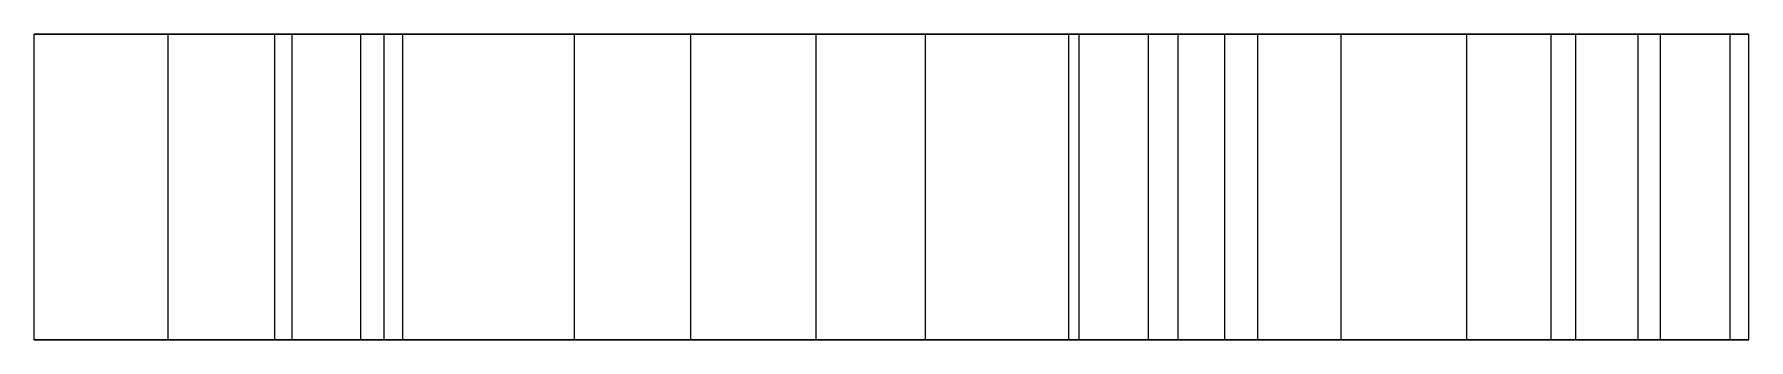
# Model space of a CAD drawing. Header units: millimetres. Extents: x 8.2 to 62.6, y 389.2 to 443.4.
# Drawn here: x 31.5957 to 31.8814, y 392.669 to 392.72 of the extents above; entities that cross this region are included whole.
import ezdxf

# ---------------------------------------------------------------- set-up
doc = ezdxf.new("R2010")
doc.units = ezdxf.units.MM
doc.layers.add('Feature', color=7, linetype='CONTINUOUS')

msp = doc.modelspace()

# ---------------------------------------------------------------- linework, layer by layer
at = {"layer": 'Feature'}
for p, q in [((31.5957, 392.669, -65.1836), (31.5957, 392.72, -65.1836)), ((31.5957, 392.72, -65.1836), (31.5957, 392.72, -65.1652)), ((31.5957, 392.669, -65.1652), (31.5957, 392.72, -65.1652)), ((31.5957, 392.669, -65.1836), (31.5957, 392.72, -65.1836)), ((31.5957, 392.669, -65.1652), (31.5957, 392.72, -65.1652)), ((31.5957, 392.72, -65.1836), (31.5957, 392.72, -65.1652)), ((31.618, 392.72, -65.5172), (31.618, 392.72, -65.4988)), ((31.618, 392.669, -65.4988), (31.618, 392.72, -65.4988)), ((31.618, 392.669, -65.5172), (31.618, 392.72, -65.5172)), ((31.618, 392.669, -65.4988), (31.618, 392.72, -65.4988)), ((31.618, 392.669, -65.5172), (31.618, 392.72, -65.5172)), ((31.618, 392.72, -65.5172), (31.618, 392.72, -65.4988)), ((31.6358, 392.669, -65.4186), (31.6358, 392.72, -65.4186)), ((31.654, 392.72, -65.4186), (31.6358, 392.72, -65.4186)), ((31.6358, 392.669, -65.4186), (31.6358, 392.72, -65.4186)), ((31.654, 392.72, -65.4186), (31.6358, 392.72, -65.4186)), ((31.6387, 392.669, -65.6839), (31.6387, 392.72, -65.6839)), ((31.6387, 392.669, -65.6839), (31.6387, 392.72, -65.6839)), ((31.6501, 392.669, -65.5127), (31.6501, 392.72, -65.5127)), ((31.6501, 392.669, -65.5127), (31.6501, 392.72, -65.5127)), ((31.654, 392.669, -65.4186), (31.654, 392.72, -65.4186)), ((31.654, 392.669, -65.4186), (31.654, 392.72, -65.4186)), ((31.6571, 392.72, -65.543), (31.6571, 392.72, -65.6663)), ((31.6571, 392.669, -65.6663), (31.6571, 392.72, -65.6663)), ((31.6571, 392.669, -65.543), (31.6571, 392.72, -65.543)), ((31.6571, 392.669, -65.6663), (31.6571, 392.72, -65.6663)), ((31.6571, 392.669, -65.543), (31.6571, 392.72, -65.543)), ((31.6571, 392.72, -65.543), (31.6571, 392.72, -65.6663)), ((31.6857, 392.72, -65.4002), (31.7051, 392.72, -65.4002)), ((31.6857, 392.669, -65.4002), (31.6857, 392.72, -65.4002)), ((31.726, 392.72, -65.3254), (31.6857, 392.72, -65.3254)), ((31.6857, 392.669, -65.3254), (31.6857, 392.72, -65.3254)), ((31.6857, 392.72, -65.3254), (31.6857, 392.72, -65.3076)), ((31.6857, 392.669, -65.3076), (31.6857, 392.72, -65.3076)), ((31.6857, 392.669, -65.3254), (31.6857, 392.72, -65.3254)), ((31.6857, 392.72, -65.3076), (31.726, 392.72, -65.3076)), ((31.6857, 392.669, -65.3076), (31.6857, 392.72, -65.3076)), ((31.6857, 392.669, -65.4186), (31.6857, 392.72, -65.4186)), ((31.6857, 392.72, -65.4186), (31.6857, 392.72, -65.4002)), ((31.6857, 392.669, -65.4002), (31.6857, 392.72, -65.4002)), ((31.6857, 392.669, -65.4186), (31.6857, 392.72, -65.4186)), ((31.6857, 392.72, -65.4002), (31.7051, 392.72, -65.4002)), ((31.6857, 392.72, -65.4186), (31.6857, 392.72, -65.4002)), ((31.6857, 392.72, -65.3076), (31.726, 392.72, -65.3076)), ((31.6857, 392.72, -65.3254), (31.6857, 392.72, -65.3076)), ((31.726, 392.72, -65.3254), (31.6857, 392.72, -65.3254)), ((31.7051, 392.669, -65.4002), (31.7051, 392.72, -65.4002)), ((31.7051, 392.669, -65.4002), (31.7051, 392.72, -65.4002)), ((31.726, 392.669, -65.3254), (31.726, 392.72, -65.3254)), ((31.726, 392.669, -65.3254), (31.726, 392.72, -65.3254)), ((31.726, 392.669, -65.3076), (31.726, 392.72, -65.3076)), ((31.726, 392.72, -65.3076), (31.726, 392.72, -65.1652)), ((31.726, 392.669, -65.1652), (31.726, 392.72, -65.1652)), ((31.726, 392.669, -65.3076), (31.726, 392.72, -65.3076)), ((31.726, 392.72, -65.1652), (31.7442, 392.72, -65.1652)), ((31.726, 392.669, -65.1652), (31.726, 392.72, -65.1652)), ((31.726, 392.72, -65.1652), (31.7442, 392.72, -65.1652)), ((31.726, 392.72, -65.3076), (31.726, 392.72, -65.1652)), ((31.7442, 392.669, -65.1652), (31.7442, 392.72, -65.1652)), ((31.7442, 392.72, -65.1652), (31.7442, 392.72, -65.3076)), ((31.7442, 392.669, -65.3076), (31.7442, 392.72, -65.3076)), ((31.7442, 392.669, -65.1652), (31.7442, 392.72, -65.1652)), ((31.7442, 392.72, -65.3076), (31.7698, 392.72, -65.3076)), ((31.7442, 392.669, -65.3076), (31.7442, 392.72, -65.3076)), ((31.7698, 392.72, -65.3254), (31.7442, 392.72, -65.3254)), ((31.7442, 392.669, -65.3254), (31.7442, 392.72, -65.3254)), ((31.7442, 392.669, -65.3254), (31.7442, 392.72, -65.3254)), ((31.7698, 392.72, -65.3254), (31.7442, 392.72, -65.3254)), ((31.7442, 392.72, -65.3076), (31.7698, 392.72, -65.3076)), ((31.7442, 392.72, -65.1652), (31.7442, 392.72, -65.3076)), ((31.7681, 392.669, -65.8319), (31.7681, 392.72, -65.8319)), ((31.7681, 392.72, -65.8319), (31.7863, 392.72, -65.8319)), ((31.7681, 392.669, -65.8319), (31.7681, 392.72, -65.8319)), ((31.7681, 392.72, -65.8319), (31.7863, 392.72, -65.8319)), ((31.7698, 392.669, -65.3076), (31.7698, 392.72, -65.3076)), ((31.7698, 392.72, -65.3076), (31.7698, 392.72, -65.3254)), ((31.7698, 392.669, -65.3254), (31.7698, 392.72, -65.3254)), ((31.7698, 392.669, -65.3076), (31.7698, 392.72, -65.3076)), ((31.7698, 392.669, -65.3254), (31.7698, 392.72, -65.3254)), ((31.7698, 392.72, -65.3076), (31.7698, 392.72, -65.3254)), ((31.7814, 392.669, -65.4988), (31.7814, 392.72, -65.4988)), ((31.7814, 392.72, -65.4988), (31.7996, 392.72, -65.4988)), ((31.7814, 392.669, -65.4988), (31.7814, 392.72, -65.4988)), ((31.7814, 392.72, -65.4988), (31.7996, 392.72, -65.4988)), ((31.7863, 392.669, -65.8319), (31.7863, 392.72, -65.8319)), ((31.7863, 392.669, -65.8319), (31.7863, 392.72, -65.8319)), ((31.7941, 392.72, -65.4002), (31.8135, 392.72, -65.4002)), ((31.7941, 392.669, -65.4002), (31.7941, 392.72, -65.4002)), ((31.8344, 392.72, -65.3254), (31.7941, 392.72, -65.3254)), ((31.7941, 392.669, -65.3254), (31.7941, 392.72, -65.3254)), ((31.7941, 392.72, -65.3254), (31.7941, 392.72, -65.3076)), ((31.7941, 392.669, -65.3076), (31.7941, 392.72, -65.3076)), ((31.7941, 392.669, -65.3254), (31.7941, 392.72, -65.3254)), ((31.7941, 392.72, -65.3076), (31.8344, 392.72, -65.3076)), ((31.7941, 392.669, -65.3076), (31.7941, 392.72, -65.3076)), ((31.7941, 392.669, -65.4186), (31.7941, 392.72, -65.4186)), ((31.7941, 392.72, -65.4186), (31.7941, 392.72, -65.4002)), ((31.7941, 392.669, -65.4002), (31.7941, 392.72, -65.4002)), ((31.7941, 392.669, -65.4186), (31.7941, 392.72, -65.4186)), ((31.7941, 392.72, -65.4002), (31.8135, 392.72, -65.4002)), ((31.7941, 392.72, -65.4186), (31.7941, 392.72, -65.4002)), ((31.7941, 392.72, -65.3076), (31.8344, 392.72, -65.3076)), ((31.7941, 392.72, -65.3254), (31.7941, 392.72, -65.3076)), ((31.8344, 392.72, -65.3254), (31.7941, 392.72, -65.3254)), ((31.7996, 392.669, -65.4988), (31.7996, 392.72, -65.4988)), ((31.7996, 392.669, -65.4988), (31.7996, 392.72, -65.4988)), ((31.8135, 392.669, -65.4002), (31.8135, 392.72, -65.4002)), ((31.8135, 392.669, -65.4002), (31.8135, 392.72, -65.4002)), ((31.8344, 392.669, -65.3254), (31.8344, 392.72, -65.3254)), ((31.8344, 392.669, -65.3254), (31.8344, 392.72, -65.3254)), ((31.8344, 392.669, -65.3076), (31.8344, 392.72, -65.3076)), ((31.8344, 392.72, -65.3076), (31.8344, 392.72, -65.1652)), ((31.8344, 392.669, -65.1652), (31.8344, 392.72, -65.1652)), ((31.8344, 392.669, -65.3076), (31.8344, 392.72, -65.3076)), ((31.8344, 392.72, -65.1652), (31.8526, 392.72, -65.1652)), ((31.8344, 392.669, -65.1652), (31.8344, 392.72, -65.1652)), ((31.8344, 392.72, -65.1652), (31.8526, 392.72, -65.1652)), ((31.8344, 392.72, -65.3076), (31.8344, 392.72, -65.1652)), ((31.8485, 392.669, -65.998), (31.8485, 392.72, -65.998)), ((31.8485, 392.72, -65.998), (31.8485, 392.72, -65.8319)), ((31.8485, 392.669, -65.8319), (31.8485, 392.72, -65.8319)), ((31.8485, 392.669, -65.998), (31.8485, 392.72, -65.998)), ((31.8485, 392.72, -65.8319), (31.8667, 392.72, -65.8323)), ((31.8485, 392.669, -65.8319), (31.8485, 392.72, -65.8319)), ((31.8485, 392.72, -65.8319), (31.8667, 392.72, -65.8323)), ((31.8485, 392.72, -65.998), (31.8485, 392.72, -65.8319)), ((31.8526, 392.669, -65.1652), (31.8526, 392.72, -65.1652)), ((31.8526, 392.72, -65.1652), (31.8526, 392.72, -65.3076)), ((31.8526, 392.669, -65.3076), (31.8526, 392.72, -65.3076)), ((31.8526, 392.669, -65.1652), (31.8526, 392.72, -65.1652)), ((31.8526, 392.72, -65.3076), (31.8783, 392.72, -65.3076)), ((31.8526, 392.669, -65.3076), (31.8526, 392.72, -65.3076)), ((31.8783, 392.72, -65.3254), (31.8526, 392.72, -65.3254)), ((31.8526, 392.669, -65.3254), (31.8526, 392.72, -65.3254)), ((31.8526, 392.669, -65.3254), (31.8526, 392.72, -65.3254)), ((31.8783, 392.72, -65.3254), (31.8526, 392.72, -65.3254)), ((31.8526, 392.72, -65.3076), (31.8783, 392.72, -65.3076)), ((31.8526, 392.72, -65.1652), (31.8526, 392.72, -65.3076)), ((31.863, 392.669, -65.6833), (31.863, 392.72, -65.6833)), ((31.863, 392.669, -65.6663), (31.863, 392.72, -65.6663)), ((31.863, 392.72, -65.6663), (31.863, 392.72, -65.4988)), ((31.863, 392.669, -65.4988), (31.863, 392.72, -65.4988)), ((31.863, 392.669, -65.6663), (31.863, 392.72, -65.6663)), ((31.863, 392.72, -65.4988), (31.8814, 392.72, -65.4988)), ((31.863, 392.669, -65.4988), (31.863, 392.72, -65.4988)), ((31.8814, 392.72, -65.7518), (31.863, 392.72, -65.752)), ((31.863, 392.669, -65.752), (31.863, 392.72, -65.752)), ((31.863, 392.72, -65.752), (31.863, 392.72, -65.6833)), ((31.863, 392.669, -65.6833), (31.863, 392.72, -65.6833)), ((31.863, 392.669, -65.752), (31.863, 392.72, -65.752)), ((31.863, 392.72, -65.752), (31.863, 392.72, -65.6833)), ((31.8814, 392.72, -65.7518), (31.863, 392.72, -65.752)), ((31.863, 392.72, -65.4988), (31.8814, 392.72, -65.4988)), ((31.863, 392.72, -65.6663), (31.863, 392.72, -65.4988)), ((31.8667, 392.669, -66.0176), (31.8667, 392.72, -66.0176)), ((31.8667, 392.669, -65.8323), (31.8667, 392.72, -65.8323)), ((31.8667, 392.72, -65.8323), (31.8667, 392.72, -66.0176)), ((31.8667, 392.669, -66.0176), (31.8667, 392.72, -66.0176)), ((31.8667, 392.669, -65.8323), (31.8667, 392.72, -65.8323)), ((31.8667, 392.72, -65.8323), (31.8667, 392.72, -66.0176)), ((31.8783, 392.669, -65.3076), (31.8783, 392.72, -65.3076)), ((31.8783, 392.72, -65.3076), (31.8783, 392.72, -65.3254)), ((31.8783, 392.669, -65.3254), (31.8783, 392.72, -65.3254)), ((31.8783, 392.669, -65.3076), (31.8783, 392.72, -65.3076)), ((31.8783, 392.669, -65.3254), (31.8783, 392.72, -65.3254)), ((31.8783, 392.72, -65.3076), (31.8783, 392.72, -65.3254)), ((31.8814, 392.669, -65.4988), (31.8814, 392.72, -65.4988)), ((31.8814, 392.72, -65.4988), (31.8814, 392.72, -65.7518)), ((31.8814, 392.669, -65.7518), (31.8814, 392.72, -65.7518)), ((31.8814, 392.669, -65.4988), (31.8814, 392.72, -65.4988)), ((31.8814, 392.669, -65.7518), (31.8814, 392.72, -65.7518)), ((31.8814, 392.72, -65.4988), (31.8814, 392.72, -65.7518)), ((31.5957, 392.669, -65.1836), (31.5957, 392.669, -65.1652)), ((31.5957, 392.669, -65.1836), (31.5957, 392.669, -65.1652)), ((31.618, 392.669, -65.5172), (31.618, 392.669, -65.4988)), ((31.618, 392.669, -65.5172), (31.618, 392.669, -65.4988)), ((31.654, 392.669, -65.4186), (31.6358, 392.669, -65.4186)), ((31.654, 392.669, -65.4186), (31.6358, 392.669, -65.4186)), ((31.6571, 392.669, -65.543), (31.6571, 392.669, -65.6663)), ((31.6571, 392.669, -65.543), (31.6571, 392.669, -65.6663)), ((31.6857, 392.669, -65.4002), (31.7051, 392.669, -65.4002)), ((31.726, 392.669, -65.3254), (31.6857, 392.669, -65.3254)), ((31.6857, 392.669, -65.3254), (31.6857, 392.669, -65.3076)), ((31.6857, 392.669, -65.3076), (31.726, 392.669, -65.3076)), ((31.6857, 392.669, -65.4186), (31.6857, 392.669, -65.4002)), ((31.6857, 392.669, -65.4002), (31.7051, 392.669, -65.4002)), ((31.726, 392.669, -65.3254), (31.6857, 392.669, -65.3254)), ((31.6857, 392.669, -65.3254), (31.6857, 392.669, -65.3076)), ((31.6857, 392.669, -65.3076), (31.726, 392.669, -65.3076)), ((31.6857, 392.669, -65.4186), (31.6857, 392.669, -65.4002)), ((31.726, 392.669, -65.3076), (31.726, 392.669, -65.1652)), ((31.726, 392.669, -65.1652), (31.7442, 392.669, -65.1652)), ((31.726, 392.669, -65.3076), (31.726, 392.669, -65.1652)), ((31.726, 392.669, -65.1652), (31.7442, 392.669, -65.1652)), ((31.7442, 392.669, -65.1652), (31.7442, 392.669, -65.3076)), ((31.7442, 392.669, -65.3076), (31.7698, 392.669, -65.3076)), ((31.7698, 392.669, -65.3254), (31.7442, 392.669, -65.3254)), ((31.7442, 392.669, -65.1652), (31.7442, 392.669, -65.3076)), ((31.7442, 392.669, -65.3076), (31.7698, 392.669, -65.3076)), ((31.7698, 392.669, -65.3254), (31.7442, 392.669, -65.3254)), ((31.7681, 392.669, -65.8319), (31.7863, 392.669, -65.8319)), ((31.7681, 392.669, -65.8319), (31.7863, 392.669, -65.8319)), ((31.7698, 392.669, -65.3076), (31.7698, 392.669, -65.3254)), ((31.7698, 392.669, -65.3076), (31.7698, 392.669, -65.3254)), ((31.7814, 392.669, -65.4988), (31.7996, 392.669, -65.4988)), ((31.7814, 392.669, -65.4988), (31.7996, 392.669, -65.4988)), ((31.7941, 392.669, -65.4002), (31.8135, 392.669, -65.4002)), ((31.8344, 392.669, -65.3254), (31.7941, 392.669, -65.3254)), ((31.7941, 392.669, -65.3254), (31.7941, 392.669, -65.3076)), ((31.7941, 392.669, -65.3076), (31.8344, 392.669, -65.3076)), ((31.7941, 392.669, -65.4186), (31.7941, 392.669, -65.4002)), ((31.7941, 392.669, -65.4002), (31.8135, 392.669, -65.4002)), ((31.8344, 392.669, -65.3254), (31.7941, 392.669, -65.3254)), ((31.7941, 392.669, -65.3254), (31.7941, 392.669, -65.3076)), ((31.7941, 392.669, -65.3076), (31.8344, 392.669, -65.3076)), ((31.7941, 392.669, -65.4186), (31.7941, 392.669, -65.4002)), ((31.8344, 392.669, -65.3076), (31.8344, 392.669, -65.1652)), ((31.8344, 392.669, -65.1652), (31.8526, 392.669, -65.1652)), ((31.8344, 392.669, -65.3076), (31.8344, 392.669, -65.1652)), ((31.8344, 392.669, -65.1652), (31.8526, 392.669, -65.1652)), ((31.8485, 392.669, -65.998), (31.8485, 392.669, -65.8319)), ((31.8485, 392.669, -65.8319), (31.8667, 392.669, -65.8323)), ((31.8485, 392.669, -65.998), (31.8485, 392.669, -65.8319)), ((31.8485, 392.669, -65.8319), (31.8667, 392.669, -65.8323)), ((31.8526, 392.669, -65.1652), (31.8526, 392.669, -65.3076)), ((31.8526, 392.669, -65.3076), (31.8783, 392.669, -65.3076)), ((31.8783, 392.669, -65.3254), (31.8526, 392.669, -65.3254)), ((31.8526, 392.669, -65.1652), (31.8526, 392.669, -65.3076)), ((31.8526, 392.669, -65.3076), (31.8783, 392.669, -65.3076)), ((31.8783, 392.669, -65.3254), (31.8526, 392.669, -65.3254)), ((31.863, 392.669, -65.6663), (31.863, 392.669, -65.4988)), ((31.863, 392.669, -65.4988), (31.8814, 392.669, -65.4988)), ((31.8814, 392.669, -65.7518), (31.863, 392.669, -65.752)), ((31.863, 392.669, -65.752), (31.863, 392.669, -65.6833)), ((31.863, 392.669, -65.6663), (31.863, 392.669, -65.4988)), ((31.863, 392.669, -65.4988), (31.8814, 392.669, -65.4988)), ((31.8814, 392.669, -65.7518), (31.863, 392.669, -65.752)), ((31.863, 392.669, -65.752), (31.863, 392.669, -65.6833)), ((31.8667, 392.669, -65.8323), (31.8667, 392.669, -66.0176)), ((31.8667, 392.669, -65.8323), (31.8667, 392.669, -66.0176)), ((31.8783, 392.669, -65.3076), (31.8783, 392.669, -65.3254)), ((31.8783, 392.669, -65.3076), (31.8783, 392.669, -65.3254)), ((31.8814, 392.669, -65.4988), (31.8814, 392.669, -65.7518)), ((31.8814, 392.669, -65.4988), (31.8814, 392.669, -65.7518))]:
    msp.add_line(p, q, dxfattribs=at)
for points, knots in [([(31.6358, 392.72, -65.4186), (31.6358, 392.72, -65.3742), (31.6292, 392.72, -65.3332), (31.6358, 392.72, -65.2853), (31.6424, 392.72, -65.2374), (31.6621, 392.72, -65.1825), (31.5957, 392.72, -65.1836)], [0.556268, 0.556268, 0.556268, 0.556268, 0.778134, 0.778134, 0.778134, 1, 1, 1, 1]), ([(31.5957, 392.72, -65.1652), (31.6692, 392.72, -65.1652), (31.6578, 392.72, -65.2188), (31.654, 392.72, -65.2698), (31.6521, 392.72, -65.32), (31.6521, 392.72, -65.3696), (31.654, 392.72, -65.4186)], [0.0306176, 0.0306176, 0.0306176, 0.0306176, 0.278297, 0.278297, 0.278297, 0.525976, 0.525976, 0.525976, 0.525976]), ([(31.6358, 392.72, -65.4186), (31.6358, 392.72, -65.3742), (31.6292, 392.72, -65.3332), (31.6358, 392.72, -65.2853), (31.6424, 392.72, -65.2374), (31.6621, 392.72, -65.1825), (31.5957, 392.72, -65.1836)], [0.556268, 0.556268, 0.556268, 0.556268, 0.778134, 0.778134, 0.778134, 1, 1, 1, 1]), ([(31.5957, 392.72, -65.1652), (31.6692, 392.72, -65.1652), (31.6578, 392.72, -65.2188), (31.654, 392.72, -65.2698), (31.6521, 392.72, -65.32), (31.6521, 392.72, -65.3696), (31.654, 392.72, -65.4186)], [0.0306176, 0.0306176, 0.0306176, 0.0306176, 0.278297, 0.278297, 0.278297, 0.525976, 0.525976, 0.525976, 0.525976]), ([(31.6387, 392.72, -65.6839), (31.6374, 392.72, -65.6565), (31.6374, 392.72, -65.6267), (31.6387, 392.72, -65.5946), (31.6413, 392.72, -65.5603), (31.6491, 392.72, -65.5168), (31.618, 392.72, -65.5172)], [0.668244, 0.668244, 0.668244, 0.668244, 0.81863, 0.81863, 0.81863, 0.969017, 0.969017, 0.969017, 0.969017]), ([(31.6387, 392.72, -65.6839), (31.6374, 392.72, -65.6565), (31.6374, 392.72, -65.6267), (31.6387, 392.72, -65.5946), (31.6413, 392.72, -65.5603), (31.6491, 392.72, -65.5168), (31.618, 392.72, -65.5172)], [0.668244, 0.668244, 0.668244, 0.668244, 0.81863, 0.81863, 0.81863, 0.969017, 0.969017, 0.969017, 0.969017]), ([(31.6501, 392.72, -65.5127), (31.6697, 392.72, -65.4896), (31.7149, 392.72, -65.4885), (31.7338, 392.72, -65.5056), (31.7527, 392.72, -65.5227), (31.7452, 392.72, -65.558), (31.7436, 392.72, -65.5933), (31.742, 392.72, -65.6285), (31.7463, 392.72, -65.6637), (31.728, 392.72, -65.6776), (31.7096, 392.72, -65.6914), (31.6687, 392.72, -65.6839), (31.6387, 392.72, -65.6839)], [0.0629683, 0.0629683, 0.0629683, 0.0629683, 0.214287, 0.214287, 0.214287, 0.365606, 0.365606, 0.365606, 0.516925, 0.516925, 0.516925, 0.668244, 0.668244, 0.668244, 0.668244]), ([(31.6501, 392.72, -65.5127), (31.6697, 392.72, -65.4896), (31.7149, 392.72, -65.4885), (31.7338, 392.72, -65.5056), (31.7527, 392.72, -65.5227), (31.7452, 392.72, -65.558), (31.7436, 392.72, -65.5933), (31.742, 392.72, -65.6285), (31.7463, 392.72, -65.6637), (31.728, 392.72, -65.6776), (31.7096, 392.72, -65.6914), (31.6687, 392.72, -65.6839), (31.6387, 392.72, -65.6839)], [0.0629683, 0.0629683, 0.0629683, 0.0629683, 0.214287, 0.214287, 0.214287, 0.365606, 0.365606, 0.365606, 0.516925, 0.516925, 0.516925, 0.668244, 0.668244, 0.668244, 0.668244]), ([(31.6571, 392.72, -65.6663), (31.681, 392.72, -65.6663), (31.7118, 392.72, -65.669), (31.7231, 392.72, -65.6551), (31.7344, 392.72, -65.6413), (31.7262, 392.72, -65.6111), (31.7254, 392.72, -65.5825), (31.7246, 392.72, -65.5539), (31.7312, 392.72, -65.5269), (31.7143, 392.72, -65.5174), (31.6974, 392.72, -65.508), (31.6571, 392.72, -65.516), (31.6571, 392.72, -65.543)], [0.300671, 0.300671, 0.300671, 0.300671, 0.475503, 0.475503, 0.475503, 0.650336, 0.650336, 0.650336, 0.825168, 0.825168, 0.825168, 1, 1, 1, 1]), ([(31.6571, 392.72, -65.6663), (31.681, 392.72, -65.6663), (31.7118, 392.72, -65.669), (31.7231, 392.72, -65.6551), (31.7344, 392.72, -65.6413), (31.7262, 392.72, -65.6111), (31.7254, 392.72, -65.5825), (31.7246, 392.72, -65.5539), (31.7312, 392.72, -65.5269), (31.7143, 392.72, -65.5174), (31.6974, 392.72, -65.508), (31.6571, 392.72, -65.516), (31.6571, 392.72, -65.543)], [0.300671, 0.300671, 0.300671, 0.300671, 0.475503, 0.475503, 0.475503, 0.650336, 0.650336, 0.650336, 0.825168, 0.825168, 0.825168, 1, 1, 1, 1]), ([(31.7442, 392.72, -65.3254), (31.7442, 392.72, -65.3484), (31.751, 392.72, -65.379), (31.7421, 392.72, -65.3965), (31.7303, 392.72, -65.4126), (31.7115, 392.72, -65.42), (31.6857, 392.72, -65.4186)], [0.760606, 0.760606, 0.760606, 0.760606, 0.854564, 0.854564, 0.854564, 0.948522, 0.948522, 0.948522, 0.948522]), ([(31.7442, 392.72, -65.3254), (31.7442, 392.72, -65.3484), (31.751, 392.72, -65.379), (31.7421, 392.72, -65.3965), (31.7303, 392.72, -65.4126), (31.7115, 392.72, -65.42), (31.6857, 392.72, -65.4186)], [0.760606, 0.760606, 0.760606, 0.760606, 0.854564, 0.854564, 0.854564, 0.948522, 0.948522, 0.948522, 0.948522]), ([(31.8667, 392.72, -66.0176), (31.8443, 392.72, -66.0176), (31.8156, 392.72, -66.0238), (31.7975, 392.72, -66.0164), (31.7805, 392.72, -66.0069), (31.7707, 392.72, -65.9902), (31.7681, 392.72, -65.9663), (31.7605, 392.72, -65.9229), (31.7681, 392.72, -65.8767), (31.7681, 392.72, -65.8319)], [0.692924, 0.692924, 0.692924, 0.692924, 0.769693, 0.769693, 0.769693, 0.846462, 0.846462, 0.846462, 1, 1, 1, 1]), ([(31.8667, 392.72, -66.0176), (31.8443, 392.72, -66.0176), (31.8156, 392.72, -66.0238), (31.7975, 392.72, -66.0164), (31.7805, 392.72, -66.0069), (31.7707, 392.72, -65.9902), (31.7681, 392.72, -65.9663), (31.7605, 392.72, -65.9229), (31.7681, 392.72, -65.8767), (31.7681, 392.72, -65.8319)], [0.692924, 0.692924, 0.692924, 0.692924, 0.769693, 0.769693, 0.769693, 0.846462, 0.846462, 0.846462, 1, 1, 1, 1]), ([(31.863, 392.72, -65.6833), (31.8421, 392.72, -65.6833), (31.8136, 392.72, -65.6874), (31.7987, 392.72, -65.6781), (31.7858, 392.72, -65.6664), (31.78, 392.72, -65.6484), (31.7814, 392.72, -65.6242), (31.7806, 392.72, -65.5815), (31.7806, 392.72, -65.5397), (31.7814, 392.72, -65.4988)], [0.752904, 0.752904, 0.752904, 0.752904, 0.814678, 0.814678, 0.814678, 0.876452, 0.876452, 0.876452, 1, 1, 1, 1]), ([(31.863, 392.72, -65.6833), (31.8421, 392.72, -65.6833), (31.8136, 392.72, -65.6874), (31.7987, 392.72, -65.6781), (31.7858, 392.72, -65.6664), (31.78, 392.72, -65.6484), (31.7814, 392.72, -65.6242), (31.7806, 392.72, -65.5815), (31.7806, 392.72, -65.5397), (31.7814, 392.72, -65.4988)], [0.752904, 0.752904, 0.752904, 0.752904, 0.814678, 0.814678, 0.814678, 0.876452, 0.876452, 0.876452, 1, 1, 1, 1]), ([(31.7863, 392.72, -65.8319), (31.7873, 392.72, -65.8661), (31.7873, 392.72, -65.9026), (31.7863, 392.72, -65.9413), (31.7852, 392.72, -65.9618), (31.7831, 392.72, -65.9846), (31.7944, 392.72, -65.9936), (31.8057, 392.72, -66.0027), (31.8303, 392.72, -65.998), (31.8485, 392.72, -65.998)], [0.0207846, 0.0207846, 0.0207846, 0.0207846, 0.145766, 0.145766, 0.145766, 0.208256, 0.208256, 0.208256, 0.270747, 0.270747, 0.270747, 0.270747]), ([(31.7863, 392.72, -65.8319), (31.7873, 392.72, -65.8661), (31.7873, 392.72, -65.9026), (31.7863, 392.72, -65.9413), (31.7852, 392.72, -65.9618), (31.7831, 392.72, -65.9846), (31.7944, 392.72, -65.9936), (31.8057, 392.72, -66.0027), (31.8303, 392.72, -65.998), (31.8485, 392.72, -65.998)], [0.0207846, 0.0207846, 0.0207846, 0.0207846, 0.145766, 0.145766, 0.145766, 0.208256, 0.208256, 0.208256, 0.270747, 0.270747, 0.270747, 0.270747]), ([(31.8526, 392.72, -65.3254), (31.8526, 392.72, -65.3484), (31.8594, 392.72, -65.379), (31.8505, 392.72, -65.3965), (31.8388, 392.72, -65.4126), (31.82, 392.72, -65.42), (31.7941, 392.72, -65.4186)], [0.760638, 0.760638, 0.760638, 0.760638, 0.854583, 0.854583, 0.854583, 0.948529, 0.948529, 0.948529, 0.948529]), ([(31.8526, 392.72, -65.3254), (31.8526, 392.72, -65.3484), (31.8594, 392.72, -65.379), (31.8505, 392.72, -65.3965), (31.8388, 392.72, -65.4126), (31.82, 392.72, -65.42), (31.7941, 392.72, -65.4186)], [0.760638, 0.760638, 0.760638, 0.760638, 0.854583, 0.854583, 0.854583, 0.948529, 0.948529, 0.948529, 0.948529]), ([(31.7996, 392.72, -65.4988), (31.8004, 392.72, -65.5335), (31.8004, 392.72, -65.5702), (31.7996, 392.72, -65.6087), (31.7965, 392.72, -65.6314), (31.7995, 392.72, -65.6487), (31.8087, 392.72, -65.6605), (31.8202, 392.72, -65.6698), (31.8447, 392.72, -65.6663), (31.863, 392.72, -65.6663)], [0.0179343, 0.0179343, 0.0179343, 0.0179343, 0.126239, 0.126239, 0.126239, 0.180392, 0.180392, 0.180392, 0.234544, 0.234544, 0.234544, 0.234544]), ([(31.7996, 392.72, -65.4988), (31.8004, 392.72, -65.5335), (31.8004, 392.72, -65.5702), (31.7996, 392.72, -65.6087), (31.7965, 392.72, -65.6314), (31.7995, 392.72, -65.6487), (31.8087, 392.72, -65.6605), (31.8202, 392.72, -65.6698), (31.8447, 392.72, -65.6663), (31.863, 392.72, -65.6663)], [0.0179343, 0.0179343, 0.0179343, 0.0179343, 0.126239, 0.126239, 0.126239, 0.180392, 0.180392, 0.180392, 0.234544, 0.234544, 0.234544, 0.234544]), ([(31.6358, 392.669, -65.4186), (31.6358, 392.669, -65.3742), (31.6292, 392.669, -65.3332), (31.6358, 392.669, -65.2853), (31.6424, 392.669, -65.2374), (31.6621, 392.669, -65.1825), (31.5957, 392.669, -65.1836)], [0.556268, 0.556268, 0.556268, 0.556268, 0.778134, 0.778134, 0.778134, 1, 1, 1, 1]), ([(31.5957, 392.669, -65.1652), (31.6692, 392.669, -65.1652), (31.6578, 392.669, -65.2188), (31.654, 392.669, -65.2698), (31.6521, 392.669, -65.32), (31.6521, 392.669, -65.3696), (31.654, 392.669, -65.4186)], [0.0306176, 0.0306176, 0.0306176, 0.0306176, 0.278297, 0.278297, 0.278297, 0.525976, 0.525976, 0.525976, 0.525976]), ([(31.6358, 392.669, -65.4186), (31.6358, 392.669, -65.3742), (31.6292, 392.669, -65.3332), (31.6358, 392.669, -65.2853), (31.6424, 392.669, -65.2374), (31.6621, 392.669, -65.1825), (31.5957, 392.669, -65.1836)], [0.556268, 0.556268, 0.556268, 0.556268, 0.778134, 0.778134, 0.778134, 1, 1, 1, 1]), ([(31.5957, 392.669, -65.1652), (31.6692, 392.669, -65.1652), (31.6578, 392.669, -65.2188), (31.654, 392.669, -65.2698), (31.6521, 392.669, -65.32), (31.6521, 392.669, -65.3696), (31.654, 392.669, -65.4186)], [0.0306176, 0.0306176, 0.0306176, 0.0306176, 0.278297, 0.278297, 0.278297, 0.525976, 0.525976, 0.525976, 0.525976]), ([(31.6387, 392.669, -65.6839), (31.6374, 392.669, -65.6565), (31.6374, 392.669, -65.6267), (31.6387, 392.669, -65.5946), (31.6413, 392.669, -65.5603), (31.6491, 392.669, -65.5168), (31.618, 392.669, -65.5172)], [0.668244, 0.668244, 0.668244, 0.668244, 0.81863, 0.81863, 0.81863, 0.969017, 0.969017, 0.969017, 0.969017]), ([(31.6387, 392.669, -65.6839), (31.6374, 392.669, -65.6565), (31.6374, 392.669, -65.6267), (31.6387, 392.669, -65.5946), (31.6413, 392.669, -65.5603), (31.6491, 392.669, -65.5168), (31.618, 392.669, -65.5172)], [0.668244, 0.668244, 0.668244, 0.668244, 0.81863, 0.81863, 0.81863, 0.969017, 0.969017, 0.969017, 0.969017]), ([(31.6501, 392.669, -65.5127), (31.6697, 392.669, -65.4896), (31.7149, 392.669, -65.4885), (31.7338, 392.669, -65.5056), (31.7527, 392.669, -65.5227), (31.7452, 392.669, -65.558), (31.7436, 392.669, -65.5933), (31.742, 392.669, -65.6285), (31.7463, 392.669, -65.6637), (31.728, 392.669, -65.6776), (31.7096, 392.669, -65.6914), (31.6687, 392.669, -65.6839), (31.6387, 392.669, -65.6839)], [0.0629683, 0.0629683, 0.0629683, 0.0629683, 0.214287, 0.214287, 0.214287, 0.365606, 0.365606, 0.365606, 0.516925, 0.516925, 0.516925, 0.668244, 0.668244, 0.668244, 0.668244]), ([(31.6501, 392.669, -65.5127), (31.6697, 392.669, -65.4896), (31.7149, 392.669, -65.4885), (31.7338, 392.669, -65.5056), (31.7527, 392.669, -65.5227), (31.7452, 392.669, -65.558), (31.7436, 392.669, -65.5933), (31.742, 392.669, -65.6285), (31.7463, 392.669, -65.6637), (31.728, 392.669, -65.6776), (31.7096, 392.669, -65.6914), (31.6687, 392.669, -65.6839), (31.6387, 392.669, -65.6839)], [0.0629683, 0.0629683, 0.0629683, 0.0629683, 0.214287, 0.214287, 0.214287, 0.365606, 0.365606, 0.365606, 0.516925, 0.516925, 0.516925, 0.668244, 0.668244, 0.668244, 0.668244]), ([(31.6571, 392.669, -65.6663), (31.681, 392.669, -65.6663), (31.7118, 392.669, -65.669), (31.7231, 392.669, -65.6551), (31.7344, 392.669, -65.6413), (31.7262, 392.669, -65.6111), (31.7254, 392.669, -65.5825), (31.7246, 392.669, -65.5539), (31.7312, 392.669, -65.5269), (31.7143, 392.669, -65.5174), (31.6974, 392.669, -65.508), (31.6571, 392.669, -65.516), (31.6571, 392.669, -65.543)], [0.300671, 0.300671, 0.300671, 0.300671, 0.475503, 0.475503, 0.475503, 0.650336, 0.650336, 0.650336, 0.825168, 0.825168, 0.825168, 1, 1, 1, 1]), ([(31.6571, 392.669, -65.6663), (31.681, 392.669, -65.6663), (31.7118, 392.669, -65.669), (31.7231, 392.669, -65.6551), (31.7344, 392.669, -65.6413), (31.7262, 392.669, -65.6111), (31.7254, 392.669, -65.5825), (31.7246, 392.669, -65.5539), (31.7312, 392.669, -65.5269), (31.7143, 392.669, -65.5174), (31.6974, 392.669, -65.508), (31.6571, 392.669, -65.516), (31.6571, 392.669, -65.543)], [0.300671, 0.300671, 0.300671, 0.300671, 0.475503, 0.475503, 0.475503, 0.650336, 0.650336, 0.650336, 0.825168, 0.825168, 0.825168, 1, 1, 1, 1]), ([(31.7442, 392.669, -65.3254), (31.7442, 392.669, -65.3484), (31.751, 392.669, -65.379), (31.7421, 392.669, -65.3965), (31.7303, 392.669, -65.4126), (31.7115, 392.669, -65.42), (31.6857, 392.669, -65.4186)], [0.760606, 0.760606, 0.760606, 0.760606, 0.854564, 0.854564, 0.854564, 0.948522, 0.948522, 0.948522, 0.948522]), ([(31.7442, 392.669, -65.3254), (31.7442, 392.669, -65.3484), (31.751, 392.669, -65.379), (31.7421, 392.669, -65.3965), (31.7303, 392.669, -65.4126), (31.7115, 392.669, -65.42), (31.6857, 392.669, -65.4186)], [0.760606, 0.760606, 0.760606, 0.760606, 0.854564, 0.854564, 0.854564, 0.948522, 0.948522, 0.948522, 0.948522]), ([(31.8667, 392.669, -66.0176), (31.8443, 392.669, -66.0176), (31.8156, 392.669, -66.0238), (31.7975, 392.669, -66.0164), (31.7805, 392.669, -66.0069), (31.7707, 392.669, -65.9902), (31.7681, 392.669, -65.9663), (31.7605, 392.669, -65.9229), (31.7681, 392.669, -65.8767), (31.7681, 392.669, -65.8319)], [0.692924, 0.692924, 0.692924, 0.692924, 0.769693, 0.769693, 0.769693, 0.846462, 0.846462, 0.846462, 1, 1, 1, 1]), ([(31.8667, 392.669, -66.0176), (31.8443, 392.669, -66.0176), (31.8156, 392.669, -66.0238), (31.7975, 392.669, -66.0164), (31.7805, 392.669, -66.0069), (31.7707, 392.669, -65.9902), (31.7681, 392.669, -65.9663), (31.7605, 392.669, -65.9229), (31.7681, 392.669, -65.8767), (31.7681, 392.669, -65.8319)], [0.692924, 0.692924, 0.692924, 0.692924, 0.769693, 0.769693, 0.769693, 0.846462, 0.846462, 0.846462, 1, 1, 1, 1]), ([(31.863, 392.669, -65.6833), (31.8421, 392.669, -65.6833), (31.8136, 392.669, -65.6874), (31.7987, 392.669, -65.6781), (31.7858, 392.669, -65.6664), (31.78, 392.669, -65.6484), (31.7814, 392.669, -65.6242), (31.7806, 392.669, -65.5815), (31.7806, 392.669, -65.5397), (31.7814, 392.669, -65.4988)], [0.752904, 0.752904, 0.752904, 0.752904, 0.814678, 0.814678, 0.814678, 0.876452, 0.876452, 0.876452, 1, 1, 1, 1]), ([(31.863, 392.669, -65.6833), (31.8421, 392.669, -65.6833), (31.8136, 392.669, -65.6874), (31.7987, 392.669, -65.6781), (31.7858, 392.669, -65.6664), (31.78, 392.669, -65.6484), (31.7814, 392.669, -65.6242), (31.7806, 392.669, -65.5815), (31.7806, 392.669, -65.5397), (31.7814, 392.669, -65.4988)], [0.752904, 0.752904, 0.752904, 0.752904, 0.814678, 0.814678, 0.814678, 0.876452, 0.876452, 0.876452, 1, 1, 1, 1]), ([(31.7863, 392.669, -65.8319), (31.7873, 392.669, -65.8661), (31.7873, 392.669, -65.9026), (31.7863, 392.669, -65.9413), (31.7852, 392.669, -65.9618), (31.7831, 392.669, -65.9846), (31.7944, 392.669, -65.9936), (31.8057, 392.669, -66.0027), (31.8303, 392.669, -65.998), (31.8485, 392.669, -65.998)], [0.0207846, 0.0207846, 0.0207846, 0.0207846, 0.145766, 0.145766, 0.145766, 0.208256, 0.208256, 0.208256, 0.270747, 0.270747, 0.270747, 0.270747]), ([(31.7863, 392.669, -65.8319), (31.7873, 392.669, -65.8661), (31.7873, 392.669, -65.9026), (31.7863, 392.669, -65.9413), (31.7852, 392.669, -65.9618), (31.7831, 392.669, -65.9846), (31.7944, 392.669, -65.9936), (31.8057, 392.669, -66.0027), (31.8303, 392.669, -65.998), (31.8485, 392.669, -65.998)], [0.0207846, 0.0207846, 0.0207846, 0.0207846, 0.145766, 0.145766, 0.145766, 0.208256, 0.208256, 0.208256, 0.270747, 0.270747, 0.270747, 0.270747]), ([(31.8526, 392.669, -65.3254), (31.8526, 392.669, -65.3484), (31.8594, 392.669, -65.379), (31.8505, 392.669, -65.3965), (31.8388, 392.669, -65.4126), (31.82, 392.669, -65.42), (31.7941, 392.669, -65.4186)], [0.760638, 0.760638, 0.760638, 0.760638, 0.854583, 0.854583, 0.854583, 0.948529, 0.948529, 0.948529, 0.948529]), ([(31.8526, 392.669, -65.3254), (31.8526, 392.669, -65.3484), (31.8594, 392.669, -65.379), (31.8505, 392.669, -65.3965), (31.8388, 392.669, -65.4126), (31.82, 392.669, -65.42), (31.7941, 392.669, -65.4186)], [0.760638, 0.760638, 0.760638, 0.760638, 0.854583, 0.854583, 0.854583, 0.948529, 0.948529, 0.948529, 0.948529]), ([(31.7996, 392.669, -65.4988), (31.8004, 392.669, -65.5335), (31.8004, 392.669, -65.5702), (31.7996, 392.669, -65.6087), (31.7965, 392.669, -65.6314), (31.7995, 392.669, -65.6487), (31.8087, 392.669, -65.6605), (31.8202, 392.669, -65.6698), (31.8447, 392.669, -65.6663), (31.863, 392.669, -65.6663)], [0.0179343, 0.0179343, 0.0179343, 0.0179343, 0.126239, 0.126239, 0.126239, 0.180392, 0.180392, 0.180392, 0.234544, 0.234544, 0.234544, 0.234544]), ([(31.7996, 392.669, -65.4988), (31.8004, 392.669, -65.5335), (31.8004, 392.669, -65.5702), (31.7996, 392.669, -65.6087), (31.7965, 392.669, -65.6314), (31.7995, 392.669, -65.6487), (31.8087, 392.669, -65.6605), (31.8202, 392.669, -65.6698), (31.8447, 392.669, -65.6663), (31.863, 392.669, -65.6663)], [0.0179343, 0.0179343, 0.0179343, 0.0179343, 0.126239, 0.126239, 0.126239, 0.180392, 0.180392, 0.180392, 0.234544, 0.234544, 0.234544, 0.234544])]:
    msp.add_open_spline(points, degree=3, knots=knots, dxfattribs=at)
for points, degree in [([(31.618, 392.72, -65.4988), (31.6372, 392.72, -65.4961), (31.6501, 392.72, -65.5127)], 2), ([(31.618, 392.72, -65.4988), (31.6372, 392.72, -65.4961), (31.6501, 392.72, -65.5127)], 2), ([(31.7051, 392.72, -65.4002), (31.7421, 392.72, -65.4002), (31.726, 392.72, -65.3546), (31.726, 392.72, -65.3254)], 3), ([(31.7051, 392.72, -65.4002), (31.7421, 392.72, -65.4002), (31.726, 392.72, -65.3546), (31.726, 392.72, -65.3254)], 3), ([(31.8135, 392.72, -65.4002), (31.8504, 392.72, -65.4002), (31.8344, 392.72, -65.3546), (31.8344, 392.72, -65.3254)], 3), ([(31.8135, 392.72, -65.4002), (31.8504, 392.72, -65.4002), (31.8344, 392.72, -65.3546), (31.8344, 392.72, -65.3254)], 3), ([(31.618, 392.669, -65.4988), (31.6372, 392.669, -65.4961), (31.6501, 392.669, -65.5127)], 2), ([(31.618, 392.669, -65.4988), (31.6372, 392.669, -65.4961), (31.6501, 392.669, -65.5127)], 2), ([(31.7051, 392.669, -65.4002), (31.7421, 392.669, -65.4002), (31.726, 392.669, -65.3546), (31.726, 392.669, -65.3254)], 3), ([(31.7051, 392.669, -65.4002), (31.7421, 392.669, -65.4002), (31.726, 392.669, -65.3546), (31.726, 392.669, -65.3254)], 3), ([(31.8135, 392.669, -65.4002), (31.8504, 392.669, -65.4002), (31.8344, 392.669, -65.3546), (31.8344, 392.669, -65.3254)], 3), ([(31.8135, 392.669, -65.4002), (31.8504, 392.669, -65.4002), (31.8344, 392.669, -65.3546), (31.8344, 392.669, -65.3254)], 3)]:
    msp.add_open_spline(points, degree=degree, dxfattribs=at)

doc.saveas('drawing.dxf')
